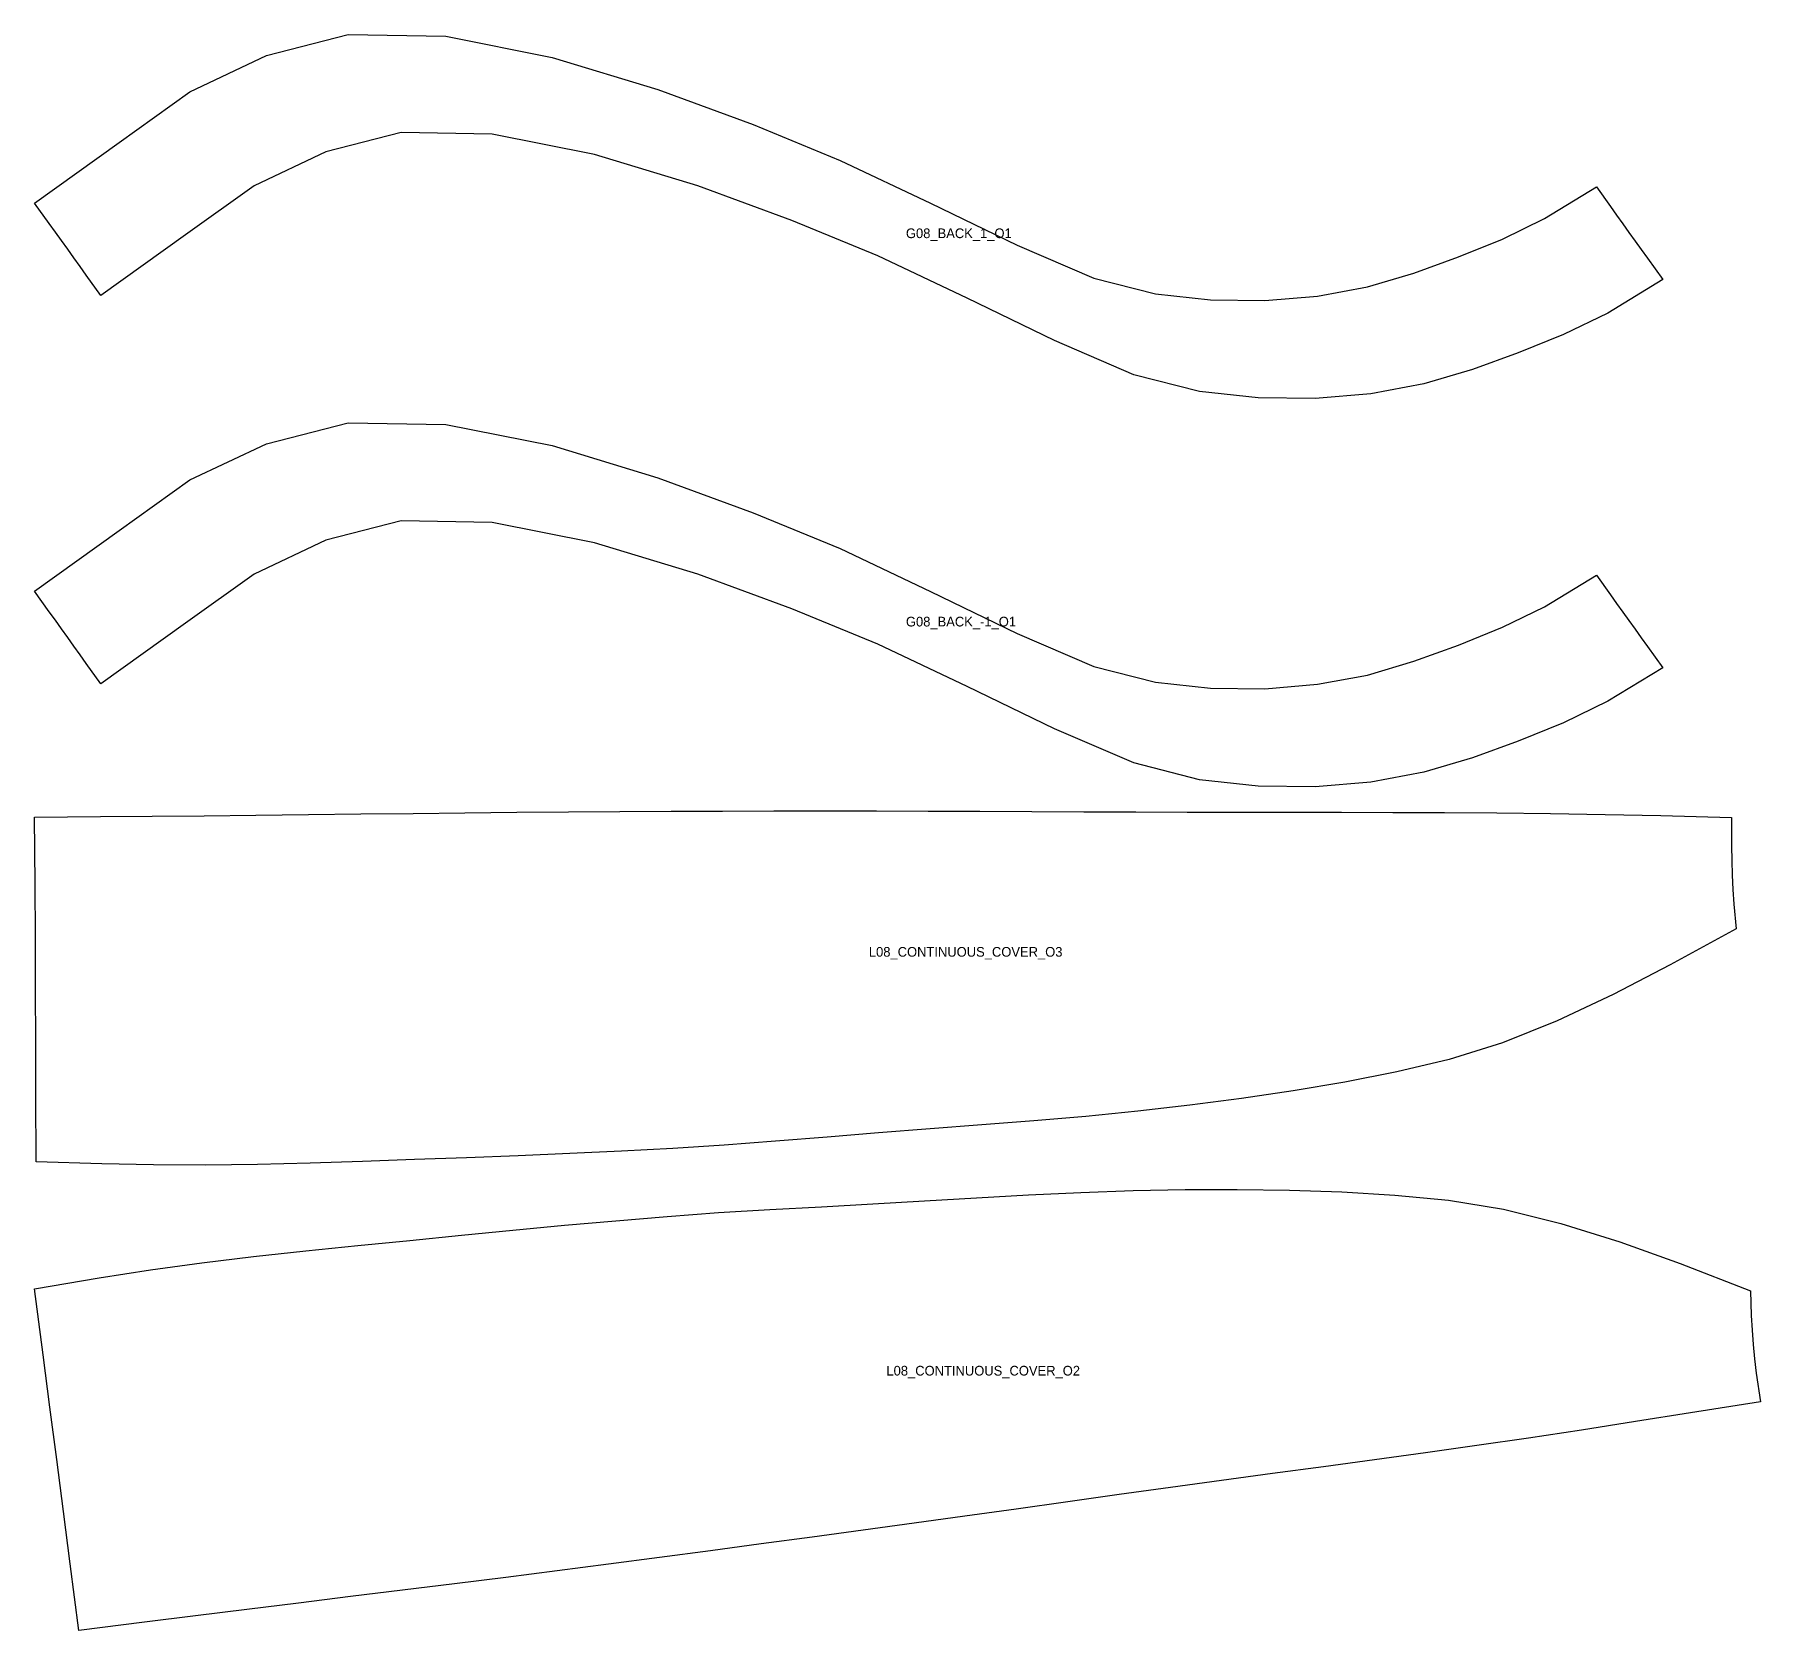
# Model space of a CAD drawing. Header units: millimetres. Extents: x 15 to 15325, y 15 to 1481.
# Drawn here: x 4489 to 5915, y 15 to 1333 of the extents above; entities that cross this region are included whole.
import ezdxf

# ---------------------------------------------------------------- set-up
doc = ezdxf.new("R2010")
doc.units = ezdxf.units.MM

msp = doc.modelspace()

# ---------------------------------------------------------------- linework, layer by layer
for points in [[(4488.9, 1194.2), (4558.8, 1244.3), (4617.2, 1286.1), (4680.5, 1316), (4748.1, 1333.4), (4828.6, 1331.9), (4916.6, 1314.5), (5003.8, 1287.9), (5082.5, 1259), (5154.3, 1229.4), (5228.9, 1194.1), (5300.7, 1159.3), (5364, 1132.1), (5414.8, 1119.1), (5460.4, 1114.2), (5505.2, 1113.6), (5548.8, 1117.3), (5590.1, 1125), (5628.3, 1136.3), (5665.1, 1149.7), (5701.4, 1164.4), (5736.3, 1181.3), (5779.1, 1207.5), (5790.7, 1191.3), (5795.8, 1184.2), (5800.9, 1177.1), (5806, 1169.9), (5811.1, 1162.8), (5816.1, 1155.7), (5821.2, 1148.6), (5833.9, 1131), (5788.6, 1103.3), (5752, 1085.5), (5714.5, 1070.4), (5676.6, 1056.6), (5636.5, 1044.8), (5592.8, 1036.6), (5546.9, 1032.7), (5499.7, 1033.3), (5451.3, 1038.5), (5397, 1052.4), (5331.5, 1080.6), (5259.3, 1115.5), (5185.4, 1150.6), (5114.6, 1179.8), (5036.9, 1208.3), (4951.5, 1234.3), (4866.8, 1251.1), (4791.7, 1252.4), (4729.4, 1236.4), (4670.2, 1208.5), (4613.6, 1167.9), (4543.6, 1117.8), (4531.6, 1134.6), (4526.5, 1141.7), (4521.4, 1148.8), (4516.3, 1156), (4511.2, 1163.1), (4506.1, 1170.2), (4501, 1177.3), (4488.9, 1194.2)], [(4488.9, 873.5), (4558.8, 923.6), (4617.2, 965.4), (4680.5, 995.2), (4748.1, 1012.7), (4828.6, 1011.2), (4916.6, 993.8), (5003.8, 967.2), (5082.5, 938.3), (5154.3, 908.7), (5228.9, 873.4), (5300.7, 838.6), (5364, 811.4), (5414.8, 798.3), (5460.4, 793.5), (5505.2, 792.9), (5548.8, 796.6), (5590.1, 804.3), (5628.3, 815.6), (5665.1, 829), (5701.4, 843.7), (5736.3, 860.6), (5779.1, 886.7), (5790.7, 870.6), (5795.8, 863.5), (5800.9, 856.3), (5806, 849.2), (5811.1, 842.1), (5816.1, 835), (5821.2, 827.9), (5833.9, 810.3), (5788.6, 782.6), (5752, 764.8), (5714.5, 749.7), (5676.6, 735.9), (5636.5, 724.1), (5592.8, 715.9), (5546.9, 712), (5499.7, 712.6), (5451.3, 717.8), (5397, 731.7), (5331.5, 759.9), (5259.3, 794.8), (5185.4, 829.9), (5114.6, 859), (5036.9, 887.6), (4951.5, 913.6), (4866.8, 930.4), (4791.7, 931.7), (4729.4, 915.7), (4670.2, 887.7), (4613.6, 847.2), (4543.6, 797.1), (4531.6, 813.9), (4526.5, 821), (4521.4, 828.1), (4516.3, 835.3), (4511.2, 842.4), (4506.1, 849.5), (4501, 856.6), (4488.9, 873.5)], [(4488.9, 686.9), (4543.5, 687.3), (4586.1, 687.7), (4628.9, 688.1), (4671.8, 688.5), (4715.1, 689), (4758.4, 689.5), (4801.6, 690), (4844.4, 690.4), (4887.2, 690.9), (4929.9, 691.3), (4972.4, 691.6), (5014.7, 691.8), (5057.1, 691.9), (5099.5, 692), (5142, 692), (5184.5, 692), (5227, 691.9), (5269.8, 691.8), (5312.7, 691.6), (5355.7, 691.4), (5398.5, 691.2), (5441.1, 691), (5483.5, 691), (5526, 690.9), (5568.5, 690.9), (5611, 690.8), (5653.7, 690.7), (5696.9, 690.5), (5741.1, 690), (5786.3, 689.2), (5832.4, 688.2), (5890.8, 686.6), (5890.8, 662.9), (5890.9, 651), (5891.2, 639), (5891.7, 627), (5892.5, 614.9), (5894.6, 594.7), (5840, 564.8), (5793, 540.3), (5746.8, 518.6), (5701.6, 500.4), (5657.5, 486.8), (5614.2, 476.6), (5571.3, 468), (5528.6, 460.7), (5485.9, 454.4), (5443.2, 448.9), (5400.4, 443.9), (5357.4, 439.7), (5314.3, 436), (5271.3, 432.6), (5228.6, 429.4), (5186.1, 426), (5143.6, 422.5), (5101.1, 419.1), (5058.6, 415.9), (5016.1, 413.2), (4973.7, 411), (4931.2, 408.9), (4888.5, 407.1), (4845.7, 405.5), (4802.9, 404), (4759.8, 402.5), (4716.5, 401), (4673.2, 399.9), (4630.2, 399.4), (4587.3, 399.6), (4544.5, 400.4), (4490.3, 402.2), (4490, 457.3), (4489.9, 500.9), (4489.8, 544.4), (4489.6, 587.9), (4489.3, 631.4), (4488.9, 686.9)], [(4488.9, 297.3), (4542.3, 306.3), (4584.6, 312.8), (4627.1, 318.8), (4669.9, 323.9), (4712.9, 328.6), (4756, 332.9), (4798.9, 337.2), (4841.5, 341.5), (4884.1, 345.7), (4926.7, 349.7), (4969, 353.5), (5011.4, 357.1), (5053.9, 360.2), (5096.4, 362.8), (5139, 365.1), (5181.5, 367.4), (5224, 369.8), (5266.9, 372.4), (5309.9, 374.8), (5353.1, 376.9), (5396.3, 378.4), (5439.4, 379.2), (5482.4, 379.4), (5525.6, 378.8), (5568.9, 377.3), (5612.6, 374.6), (5656.8, 370.4), (5702.4, 363.1), (5749.7, 351.3), (5798.4, 336.1), (5848.3, 318.2), (5906.3, 295.7), (5907, 275.3), (5907.8, 263.2), (5908.7, 251.2), (5909.8, 239.3), (5911.2, 227.5), (5914.6, 204), (5856.9, 194.8), (5811.4, 187.6), (5766.7, 180.6), (5723, 174), (5680.2, 167.8), (5637.9, 161.8), (5595.8, 156), (5553.7, 150.3), (5511.6, 144.6), (5469.5, 138.8), (5427.3, 133.1), (5384.9, 127.2), (5342.4, 121.3), (5299.9, 115.3), (5257.5, 109.4), (5215.4, 103.6), (5173.3, 97.9), (5131.2, 92.1), (5089.2, 86.5), (5047.2, 80.8), (5005.2, 75.2), (4963.1, 69.7), (4920.7, 64.3), (4878.3, 58.9), (4835.7, 53.6), (4792.9, 48.3), (4749.9, 43), (4706.9, 37.7), (4664.3, 32.4), (4621.9, 27.1), (4579.6, 21.8), (4525.4, 15), (4518.4, 70), (4512.9, 113.2), (4507.3, 156.3), (4501.6, 199.5), (4496, 242.7), (4488.9, 297.3)]]:
    msp.add_lwpolyline(points, close=True)

# ---------------------------------------------------------------- texts
for s, p in [('G08_BACK_1_O1', (5208.7, 1165.2)), ('G08_BACK_-1_O1', (5208.7, 844.4)), ('L08_CONTINUOUS_COVER_O3', (5178.1, 571.6)), ('L08_CONTINUOUS_COVER_O2', (5192.6, 225.6))]:
    msp.add_text(s, height=8).set_placement(p)

doc.saveas('drawing.dxf')
